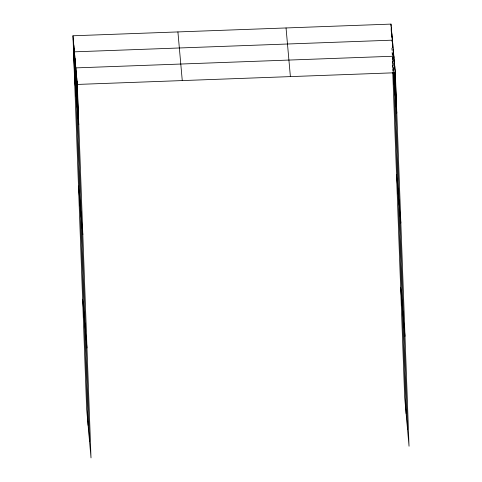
<?xml version="1.0" encoding="UTF-8"?>
<svg xmlns="http://www.w3.org/2000/svg" width="482" height="482" viewBox="0 0 482 482"><rect width="100%" height="100%" fill="white"/><g stroke="black" fill="none" stroke-linecap="round" stroke-linejoin="round"><path stroke-width="0.36" stroke-dasharray="2.41 1.81" d="M392.469 64.401L393.041 70.824L392.493 55.894M393.969 68.444L394.023 69.938M393.818 68.968L393.927 71.951M393.288 59.039L393.42 62.768M393.643 68.739L393.752 71.728M393.107 58.81L393.571 71.499M392.74 53.363L392.824 55.605M392.957 59.334L393.42 72.023M392.559 53.134L393.246 71.794M392.384 52.912L392.462 55.153M392.041 48.206L392.752 67.613M391.866 47.983L392.74 71.878"/><path stroke-width="0.72" d="M72.963 35.782L77.319 84.434L91.014 457.9L86.658 409.248L72.963 35.782L390.986 24.1L395.342 72.752L409.037 446.218L404.681 397.566L392.77 72.625M77.319 84.434L395.342 72.752M393.21 72.752L396.819 113.053M396.499 174.345L400.849 222.997M400.65 287.621L405.007 336.273M286.043 27.956L290.393 76.608M177.912 31.926L182.268 80.578M74.445 76.078L78.795 124.736M78.476 186.028L82.826 234.68M82.627 299.304L86.983 347.956M395.047 69.444L396.523 109.745M394.752 66.136L394.86 69.119M394.993 72.854L396.228 106.438M394.451 62.829L394.674 68.799M394.806 72.529L395.933 103.13M394.156 59.521L394.324 63.998M394.619 72.204L395.638 99.822M393.945 58.449L393.86 56.213L75.837 67.89L89.532 441.355M394.023 60.69L394.137 63.672M394.463 72.631L407.555 429.679M393.571 53.002L393.764 58.226M394.288 72.402L395.053 93.303M393.288 49.791L393.396 52.773M393.559 57.25L393.613 58.744M394.107 72.18L394.764 90.092M393.083 48.815L393.216 52.55M393.957 72.698L394.475 86.88M392.709 43.368L392.878 47.845M393.782 72.475L394.192 83.669M392.505 42.392L392.426 40.157L74.403 51.833L88.098 425.305M392.589 44.633L392.697 47.616M393.601 72.246L406.121 413.622M392.137 36.945L392.33 42.169M393.451 72.77L393.613 77.247M391.848 33.734L391.956 36.716M392.095 40.452L392.149 41.94M393.27 72.541L393.33 74.035M391.565 30.523L391.806 37.241M391.276 27.311L391.438 31.788M390.986 24.1L391.071 26.341M391.149 28.577L391.264 31.565M77.024 81.127L78.5 121.422M76.728 77.813L78.205 118.114M76.427 74.505L77.909 114.806M76.132 71.197L77.614 111.499M75.547 64.678L77.03 104.98M75.264 61.467L76.74 101.768M74.975 58.256L76.451 98.557M74.686 55.044L76.168 95.346M74.114 48.622L75.59 88.923M73.824 45.41L75.306 85.712M73.541 42.199L75.017 82.5M73.252 38.994L74.728 79.289"/></g></svg>
